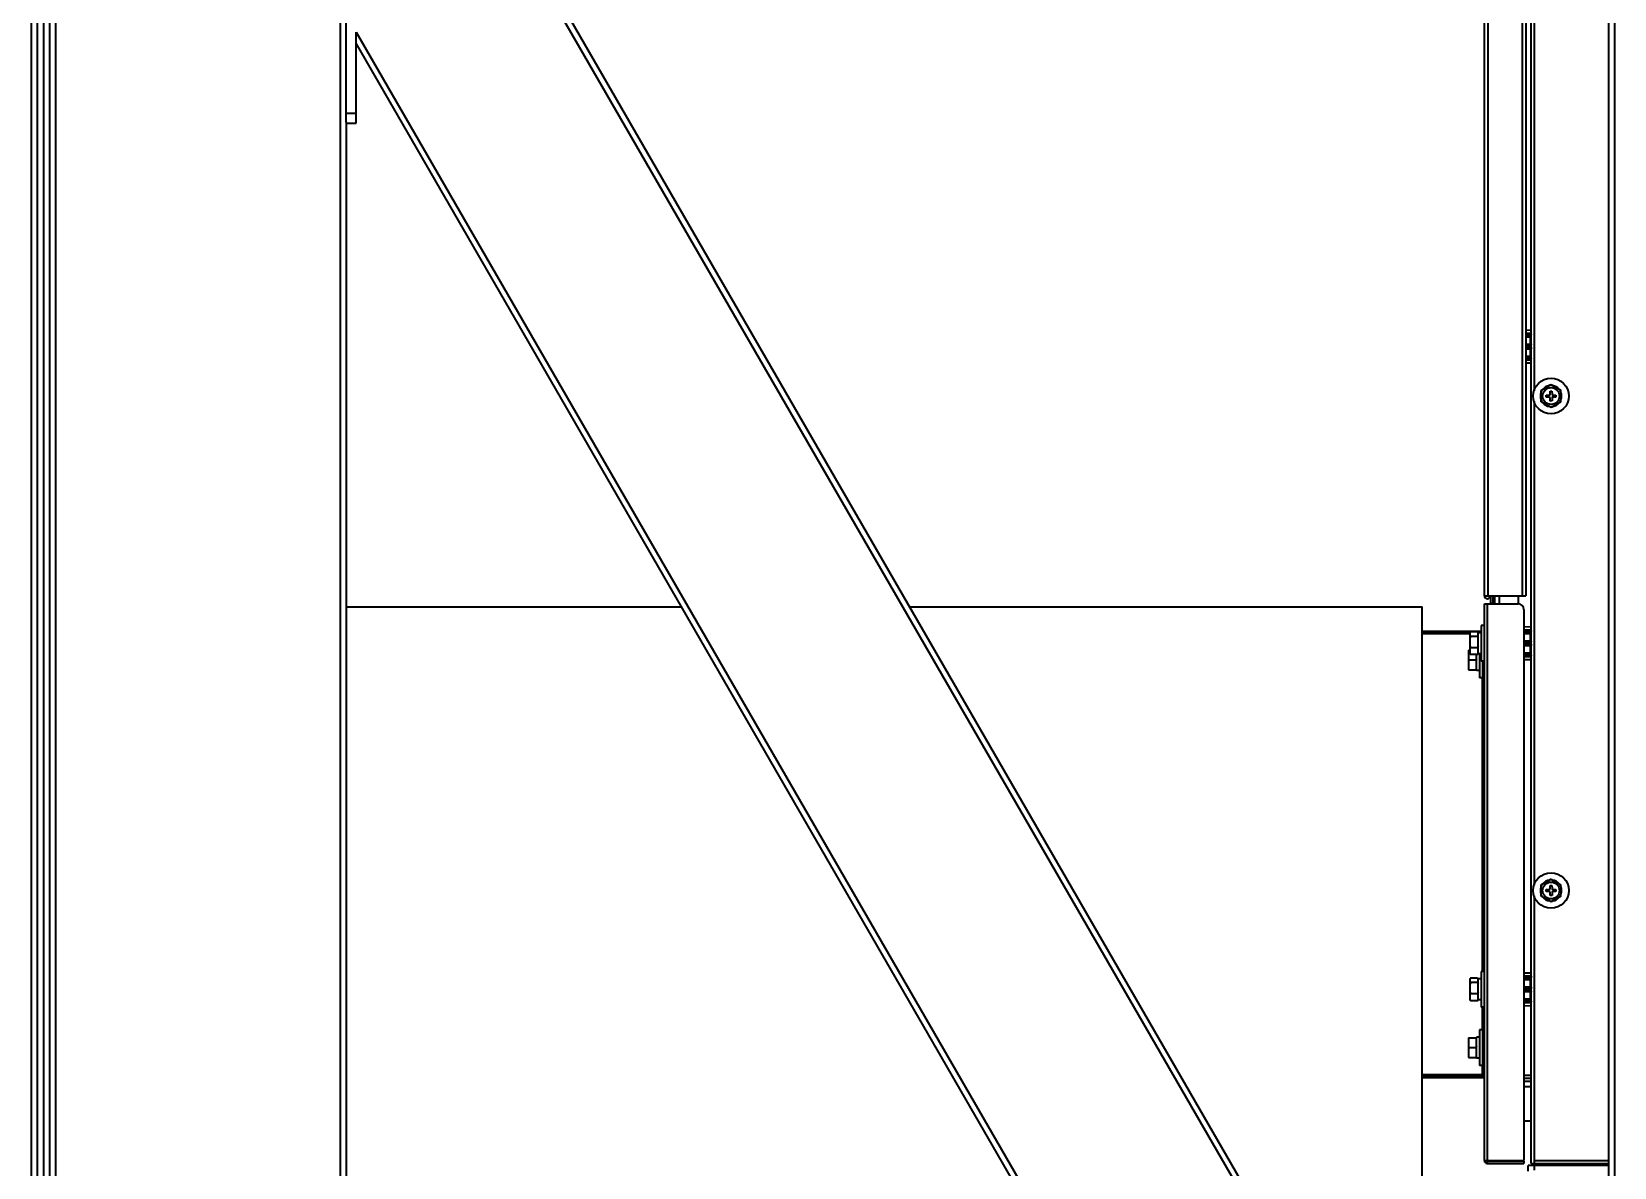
# Model space of a CAD drawing. Header units: millimetres. Extents: x 32496 to 166256, y 3504 to 23939.
# Drawn here: x 36322 to 37122, y 10981 to 11555 of the extents above; entities that cross this region are included whole.
import ezdxf

# ---------------------------------------------------------------- set-up
doc = ezdxf.new("R2010")
doc.units = ezdxf.units.MM
doc.layers.get('0').update_dxf_attribs({"lineweight": 35})

msp = doc.modelspace()

# ---------------------------------------------------------------- linework, layer by layer
at = {"color": 7, "linetype": 'Continuous'}
for p, q in [((36331.352, 13442.575), (36331.352, 10782.575)), ((36322.352, 10877.575), (36322.352, 13396.575)), ((36325.352, 10877.575), (36325.352, 13396.575)), ((37119.352, 13391.575), (37119.352, 10882.575)), ((37056.652, 11269.575), (37056.652, 12052.575)), ((37077.652, 12052.575), (37077.652, 11269.575)), ((37080.352, 10982.575), (37080.352, 11978.075)), ((36481.352, 11509.039), (36481.352, 11788.162)), ((36486.352, 11748.601), (36986.352, 10882.575)), ((36486.352, 11508.601), (36486.352, 11554.601)), ((36486.352, 11548.601), (36870.882, 10882.575)), ((36481.352, 11509.039), (36481.352, 10877.575)), ((36481.352, 11508.601), (36486.352, 11508.601)), ((37077.652, 11403.989), (37080.352, 11403.918)), ((37080.352, 11387.233), (37077.652, 11387.162)), ((37085.326, 11373.418), (37090.3, 11376.349)), ((37090.3, 11376.349), (37095.326, 11373.507)), ((37085.377, 11367.644), (37085.326, 11373.418)), ((37087.847, 11371.053), (37089.347, 11371.067)), ((37087.856, 11370.053), (37087.847, 11371.053)), ((37089.356, 11370.067), (37087.856, 11370.053)), ((37089.829, 11373.071), (37090.829, 11373.08)), ((37089.843, 11371.571), (37089.829, 11373.071)), ((37089.874, 11368.071), (37089.86, 11369.571)), ((37090.874, 11368.08), (37089.874, 11368.071)), ((37090.829, 11373.08), (37090.843, 11371.58)), ((37090.86, 11369.58), (37090.874, 11368.08)), ((37091.347, 11371.084), (37092.847, 11371.098)), ((37092.856, 11370.098), (37091.356, 11370.084)), ((37092.847, 11371.098), (37092.856, 11370.098)), ((37095.377, 11367.733), (37095.326, 11373.507)), ((37090.403, 11364.802), (37085.377, 11367.644)), ((37095.377, 11367.733), (37090.403, 11364.802)), ((36481.352, 11264.075), (36650.622, 11264.075)), ((36766.092, 11264.075), (37025.152, 11264.075)), ((37025.152, 10882.575), (37025.152, 11264.075)), ((37056.652, 11269.575), (37077.652, 11269.575)), ((37056.652, 11265.575), (37073.652, 11265.575)), ((37056.652, 10983.975), (37056.652, 11265.575)), ((37059.952, 11265.775), (37059.952, 11269.575)), ((37061.152, 11265.775), (37061.152, 11269.575)), ((37061.852, 11269.575), (37061.852, 11265.575)), ((37073.852, 11265.56), (37073.852, 11269.575)), ((37076.652, 11262.575), (37076.652, 10983.975)), ((37055.052, 11251.575), (37025.152, 11251.575)), ((37049.452, 11250.775), (37025.152, 11250.775)), ((37025.152, 11250.575), (37049.452, 11250.575)), ((37049.452, 11240.103), (37049.452, 11251.048)), ((37053.152, 11251.303), (37049.752, 11251.303)), ((37053.152, 11249.068), (37049.752, 11249.068)), ((37053.452, 11240.103), (37053.452, 11251.048)), ((37055.052, 11250.925), (37053.452, 11250.925)), ((37056.652, 11254.575), (37055.052, 11254.575)), ((37055.052, 11254.575), (37055.052, 11236.575)), ((37076.652, 11254.015), (37080.352, 11253.918)), ((37048.652, 11242.075), (37049.452, 11242.075)), ((37048.652, 11242.075), (37048.652, 11232.075)), ((37053.152, 11243.34), (37049.752, 11243.34)), ((37055.052, 11240.225), (37053.452, 11240.225)), ((37054.252, 11240.225), (37054.252, 11228.075)), ((37048.652, 11232.075), (37052.652, 11232.075)), ((37052.352, 11237.075), (37048.952, 11237.075)), ((37053.152, 11239.848), (37049.752, 11239.848)), ((37052.652, 11231.725), (37052.652, 11239.848)), ((37056.652, 11236.575), (37055.052, 11236.575)), ((37055.852, 11079.575), (37055.852, 11236.575)), ((37080.352, 11237.233), (37076.652, 11237.136)), ((37054.252, 11231.725), (37052.652, 11231.725)), ((37055.852, 11228.075), (37054.252, 11228.075)), ((37085.326, 11123.418), (37090.3, 11126.349)), ((37085.377, 11117.644), (37085.326, 11123.418)), ((37087.847, 11121.053), (37089.347, 11121.067)), ((37087.856, 11120.053), (37087.847, 11121.053)), ((37089.356, 11120.067), (37087.856, 11120.053)), ((37089.829, 11123.071), (37090.829, 11123.08)), ((37089.843, 11121.571), (37089.829, 11123.071)), ((37090.3, 11126.349), (37095.326, 11123.507)), ((37090.829, 11123.08), (37090.843, 11121.58)), ((37091.347, 11121.084), (37092.847, 11121.098)), ((37092.856, 11120.098), (37091.356, 11120.084)), ((37092.847, 11121.098), (37092.856, 11120.098)), ((37095.377, 11117.733), (37095.326, 11123.507)), ((37090.403, 11114.802), (37085.377, 11117.644)), ((37089.874, 11118.071), (37089.86, 11119.571)), ((37090.874, 11118.08), (37089.874, 11118.071)), ((37095.377, 11117.733), (37090.403, 11114.802)), ((37090.86, 11119.58), (37090.874, 11118.08)), ((37049.452, 11065.103), (37049.452, 11076.048)), ((37053.152, 11076.303), (37049.752, 11076.303)), ((37053.152, 11074.068), (37049.752, 11074.068)), ((37053.452, 11065.103), (37053.452, 11076.048)), ((37055.052, 11075.925), (37053.452, 11075.925)), ((37056.652, 11079.575), (37055.052, 11079.575)), ((37055.052, 11079.575), (37055.052, 11061.575)), ((37076.652, 11079.015), (37080.352, 11078.918)), ((37053.152, 11068.34), (37049.752, 11068.34)), ((37053.152, 11064.848), (37049.752, 11064.848)), ((37055.052, 11065.225), (37053.452, 11065.225)), ((37056.652, 11061.575), (37055.052, 11061.575)), ((37055.852, 11027.575), (37055.852, 11061.575)), ((37080.352, 11062.233), (37076.652, 11062.136)), ((37055.852, 11050.075), (37054.252, 11050.075)), ((37054.252, 11050.075), (37054.252, 11032.075)), ((37048.652, 11046.075), (37052.652, 11046.075)), ((37048.652, 11046.075), (37048.652, 11036.075)), ((37052.352, 11041.075), (37048.952, 11041.075)), ((37054.252, 11046.425), (37052.652, 11046.425)), ((37052.652, 11035.725), (37052.652, 11046.425)), ((37048.652, 11036.075), (37052.652, 11036.075)), ((37054.252, 11035.725), (37052.652, 11035.725)), ((37055.852, 11032.075), (37054.252, 11032.075)), ((37025.152, 11027.575), (37056.652, 11027.575)), ((37025.152, 11027.375), (37056.652, 11027.375)), ((37025.152, 11026.575), (37056.652, 11026.575)), ((37025.152, 11026.075), (37056.652, 11026.075)), ((37080.352, 11027.075), (37076.652, 11027.075)), ((37080.352, 11025.575), (37076.652, 11025.575)), ((37076.652, 11024.075), (37080.352, 11024.075)), ((37080.352, 11023.918), (37076.652, 11024.015)), ((37076.652, 11004.075), (37080.352, 11004.075)), ((37056.652, 10983.975), (37076.652, 10983.975)), ((37058.052, 10983.775), (37076.652, 10983.775)), ((37058.052, 10982.575), (37076.652, 10982.575)), ((37076.652, 10983.775), (37076.652, 10982.575)), ((37119.352, 10981.575), (37078.852, 10981.575)), ((37078.852, 10978.575), (37078.852, 10981.575)), ((37080.352, 10982.575), (37119.352, 10982.575)), ((37081.752, 10983.975), (37081.752, 10982.575)), ((37083.852, 10981.575), (37083.852, 10982.575)), ((37086.352, 10981.575), (37086.352, 10982.575)), ((37101.352, 10981.575), (37101.352, 10982.575)), ((37103.852, 10981.575), (37103.852, 10982.575)), ((37104.852, 10982.575), (37104.852, 10981.575))]:
    msp.add_line(p, q, dxfattribs=at)
at = {"color": 9, "linetype": 'Continuous'}
for p, q in [((36334.352, 13442.575), (36334.352, 10782.575)), ((36478.352, 13442.575), (36478.352, 10782.575)), ((36328.352, 13391.575), (36328.352, 10882.575)), ((37122.352, 13391.575), (37122.352, 10882.575)), ((37058.352, 12052.575), (37058.352, 11269.575)), ((37075.952, 11269.575), (37075.952, 12052.575)), ((36486.352, 11742.601), (36982.887, 10882.575)), ((37081.752, 11617.929), (37081.752, 11373.193)), ((36486.352, 11554.601), (36874.346, 10882.575)), ((36481.352, 11513.601), (36486.352, 11513.601)), ((37080.06, 11402.218), (37077.652, 11402.281)), ((37080.052, 11401.919), (37077.652, 11401.981)), ((37077.652, 11401.727), (37079.797, 11401.671)), ((37077.652, 11401.227), (37079.784, 11401.171)), ((37077.652, 11400.867), (37080.084, 11400.867)), ((37079.788, 11400.386), (37077.652, 11400.386)), ((37080.084, 11401.171), (37079.784, 11401.171)), ((37079.784, 11400.867), (37079.784, 11401.171)), ((37080.052, 11401.919), (37079.797, 11401.671)), ((37080.052, 11401.919), (37080.06, 11402.218)), ((37080.084, 11401.171), (37080.084, 11400.867)), ((37080.089, 11401.371), (37080.344, 11401.619)), ((37077.652, 11396.859), (37079.884, 11396.859)), ((37077.652, 11396.488), (37079.889, 11396.488)), ((37077.652, 11396.333), (37080.044, 11396.333)), ((37080.044, 11396.033), (37077.652, 11396.033)), ((37077.652, 11395.118), (37080.044, 11395.118)), ((37080.044, 11394.818), (37077.652, 11394.818)), ((37079.889, 11394.663), (37077.652, 11394.663)), ((37079.884, 11394.292), (37077.652, 11394.292)), ((37079.889, 11396.488), (37080.044, 11396.333)), ((37080.044, 11394.818), (37079.889, 11394.663)), ((37080.044, 11396.033), (37080.044, 11396.333)), ((37080.044, 11394.818), (37080.044, 11395.118)), ((37080.344, 11396.633), (37080.189, 11396.788)), ((37080.189, 11394.363), (37080.344, 11394.518)), ((37077.652, 11390.765), (37079.788, 11390.765)), ((37080.084, 11390.284), (37077.652, 11390.284)), ((37079.784, 11389.98), (37077.652, 11389.924)), ((37079.797, 11389.48), (37077.652, 11389.424)), ((37077.652, 11389.17), (37080.052, 11389.232)), ((37077.652, 11388.87), (37080.06, 11388.933)), ((37079.784, 11389.98), (37079.784, 11390.284)), ((37079.784, 11389.98), (37080.084, 11389.98)), ((37079.797, 11389.48), (37080.052, 11389.232)), ((37080.06, 11388.933), (37080.052, 11389.232)), ((37080.084, 11390.284), (37080.084, 11389.98)), ((37080.344, 11389.532), (37080.089, 11389.78)), ((37081.752, 11367.929), (37081.752, 11123.193)), ((37058.052, 11265.575), (37058.052, 10983.975)), ((37059.952, 11265.775), (37061.152, 11265.775)), ((37064.102, 11269.575), (37064.102, 11265.575)), ((37080.06, 11252.218), (37076.652, 11252.308)), ((37080.052, 11251.919), (37076.652, 11252.008)), ((37076.652, 11251.753), (37079.797, 11251.671)), ((37076.652, 11251.253), (37079.784, 11251.171)), ((37076.652, 11250.867), (37080.084, 11250.867)), ((37079.788, 11250.386), (37076.652, 11250.386)), ((37080.084, 11251.171), (37079.784, 11251.171)), ((37079.784, 11250.867), (37079.784, 11251.171)), ((37080.052, 11251.919), (37079.797, 11251.671)), ((37080.052, 11251.919), (37080.06, 11252.218)), ((37080.084, 11251.171), (37080.084, 11250.867)), ((37080.089, 11251.371), (37080.344, 11251.619)), ((37076.652, 11246.859), (37079.884, 11246.859)), ((37076.652, 11246.488), (37079.889, 11246.488)), ((37076.652, 11246.333), (37080.044, 11246.333)), ((37080.044, 11246.033), (37076.652, 11246.033)), ((37076.652, 11245.118), (37080.044, 11245.118)), ((37080.044, 11244.818), (37076.652, 11244.818)), ((37079.889, 11244.663), (37076.652, 11244.663)), ((37079.884, 11244.292), (37076.652, 11244.292)), ((37076.652, 11240.765), (37079.788, 11240.765)), ((37080.084, 11240.284), (37076.652, 11240.284)), ((37079.784, 11239.98), (37079.784, 11240.284)), ((37079.889, 11246.488), (37080.044, 11246.333)), ((37080.044, 11244.818), (37079.889, 11244.663)), ((37080.044, 11246.033), (37080.044, 11246.333)), ((37080.044, 11244.818), (37080.044, 11245.118)), ((37080.084, 11240.284), (37080.084, 11239.98)), ((37080.344, 11246.633), (37080.189, 11246.788)), ((37080.189, 11244.363), (37080.344, 11244.518)), ((37079.784, 11239.98), (37076.652, 11239.898)), ((37079.797, 11239.48), (37076.652, 11239.398)), ((37076.652, 11239.143), (37080.052, 11239.232)), ((37076.652, 11238.843), (37080.06, 11238.933)), ((37079.784, 11239.98), (37080.084, 11239.98)), ((37079.797, 11239.48), (37080.052, 11239.232)), ((37080.06, 11238.933), (37080.052, 11239.232)), ((37080.344, 11239.532), (37080.089, 11239.78)), ((37055.652, 11079.575), (37055.652, 11228.075)), ((37081.752, 11117.929), (37081.752, 10983.975)), ((37080.06, 11077.218), (37076.652, 11077.308)), ((37080.052, 11076.919), (37076.652, 11077.008)), ((37076.652, 11076.753), (37079.797, 11076.671)), ((37076.652, 11076.253), (37079.784, 11076.171)), ((37076.652, 11075.867), (37080.084, 11075.867)), ((37079.788, 11075.386), (37076.652, 11075.386)), ((37080.084, 11076.171), (37079.784, 11076.171)), ((37079.784, 11075.867), (37079.784, 11076.171)), ((37080.052, 11076.919), (37079.797, 11076.671)), ((37080.052, 11076.919), (37080.06, 11077.218)), ((37080.084, 11076.171), (37080.084, 11075.867)), ((37080.089, 11076.371), (37080.344, 11076.619)), ((37076.652, 11071.859), (37079.884, 11071.859)), ((37076.652, 11071.488), (37079.889, 11071.488)), ((37076.652, 11071.333), (37080.044, 11071.333)), ((37080.044, 11071.033), (37076.652, 11071.033)), ((37076.652, 11070.118), (37080.044, 11070.118)), ((37080.044, 11069.818), (37076.652, 11069.818)), ((37079.889, 11069.663), (37076.652, 11069.663)), ((37079.884, 11069.292), (37076.652, 11069.292)), ((37076.652, 11065.765), (37079.788, 11065.765)), ((37080.084, 11065.284), (37076.652, 11065.284)), ((37079.784, 11064.98), (37076.652, 11064.898)), ((37079.797, 11064.48), (37076.652, 11064.398)), ((37076.652, 11064.143), (37080.052, 11064.232)), ((37079.784, 11064.98), (37079.784, 11065.284)), ((37079.784, 11064.98), (37080.084, 11064.98)), ((37079.797, 11064.48), (37080.052, 11064.232)), ((37079.889, 11071.488), (37080.044, 11071.333)), ((37080.044, 11069.818), (37079.889, 11069.663)), ((37080.044, 11071.033), (37080.044, 11071.333)), ((37080.044, 11069.818), (37080.044, 11070.118)), ((37080.06, 11063.933), (37080.052, 11064.232)), ((37080.084, 11065.284), (37080.084, 11064.98)), ((37080.344, 11064.532), (37080.089, 11064.78)), ((37080.344, 11071.633), (37080.189, 11071.788)), ((37080.189, 11069.363), (37080.344, 11069.518)), ((37055.652, 11050.075), (37055.652, 11061.575)), ((37076.652, 11063.843), (37080.06, 11063.933)), ((37055.652, 11027.575), (37055.652, 11032.075)), ((37055.852, 11030.575), (37056.652, 11030.575)), ((37076.652, 11021.516), (37080.352, 11021.419)), ((37058.052, 10983.775), (37058.052, 10982.575)), ((37081.752, 10983.975), (37119.352, 10983.975)), ((37081.852, 10981.575), (37081.852, 10979.166))]:
    msp.add_line(p, q, dxfattribs=at)
at = {"color": 7, "linetype": 'Continuous'}
for centre, radius in [((37090.352, 11370.575), 9), ((37090.352, 11370.575), 4.25), ((37090.352, 11120.575), 9), ((37090.352, 11120.575), 4.25)]:
    msp.add_circle(centre, radius, dxfattribs=at)
at = {"color": 9, "linetype": 'Continuous'}
for centre, start, end in [((37079.789, 11401.371), 0.045592, 88.454408), ((37079.889, 11396.788), 270.047137, 359.952863), ((37079.889, 11394.363), 0.047137, 89.952863), ((37079.789, 11389.78), 271.545592, 359.954408), ((37079.789, 11251.371), 0.045592, 88.454408), ((37079.889, 11246.788), 270.047137, 359.952863), ((37079.889, 11244.363), 0.047137, 89.952863), ((37079.789, 11239.78), 271.545592, 359.954408), ((37079.789, 11076.371), 0.045592, 88.454408), ((37079.789, 11064.78), 271.545592, 359.954408), ((37079.889, 11071.788), 270.047137, 359.952863), ((37079.889, 11069.363), 0.047137, 89.952863)]:
    msp.add_arc(centre, 0.3, start, end, dxfattribs=at)
at = {"color": 7, "linetype": 'Continuous'}
for centre, radius, start, end in [((37090.352, 11370.575), 5.474, 84.516391, 96.501285), ((37090.352, 11370.575), 5.35, 159.669145, 201.348532), ((37090.352, 11370.575), 5.474, 144.516391, 156.501285), ((37090.352, 11370.575), 5.474, 204.516391, 216.501285), ((37090.352, 11370.575), 5.35, 99.669145, 141.348532), ((37089.343, 11371.567), 0.5, 270.508838, 0.508838), ((37089.36, 11369.567), 0.5, 0.508838, 90.508838), ((37091.343, 11371.584), 0.5, 180.508838, 270.508838), ((37091.36, 11369.584), 0.5, 90.508838, 180.508838), ((37090.352, 11370.575), 5.35, 39.669145, 81.348532), ((37090.352, 11370.575), 5.474, 24.516391, 36.501285), ((37090.352, 11370.575), 5.474, 324.516391, 336.501285), ((37090.352, 11370.575), 5.35, 339.669145, 21.348532), ((37090.352, 11370.575), 5.35, 219.669145, 261.348532), ((37090.352, 11370.575), 5.474, 264.516391, 276.501285), ((37090.352, 11370.575), 5.35, 279.669145, 321.348532), ((37058.152, 11269.575), 1.5, 180, 0), ((37059.752, 11265.775), 0.2, 270, 0), ((37059.752, 11265.775), 1.4, 351.74197, 0), ((37073.652, 11262.575), 3, 0, 90), ((37090.352, 11120.575), 5.35, 159.669145, 201.348532), ((37090.352, 11120.575), 5.474, 144.516391, 156.501285), ((37090.352, 11120.575), 5.35, 99.669145, 141.348532), ((37089.343, 11121.567), 0.5, 270.508838, 0.508838), ((37089.36, 11119.567), 0.5, 0.508838, 90.508838), ((37090.352, 11120.575), 5.474, 84.516391, 96.501285), ((37091.343, 11121.584), 0.5, 180.508838, 270.508838), ((37091.36, 11119.584), 0.5, 90.508838, 180.508838), ((37090.352, 11120.575), 5.35, 39.669145, 81.348532), ((37090.352, 11120.575), 5.474, 24.516391, 36.501285), ((37090.352, 11120.575), 5.35, 339.669145, 21.348532), ((37090.352, 11120.575), 5.474, 204.516391, 216.501285), ((37090.352, 11120.575), 5.35, 219.669145, 261.348532), ((37090.352, 11120.575), 5.474, 264.516391, 276.501285), ((37090.352, 11120.575), 5.35, 279.669145, 321.348532), ((37090.352, 11120.575), 5.474, 324.516391, 336.501285), ((37058.052, 10983.975), 1.4, 180, 270), ((37058.052, 10983.975), 0.2, 180, 270)]:
    msp.add_arc(centre, radius, start, end, dxfattribs=at)
at = {"color": 9, "linetype": 'Continuous'}
for points, knots in [([(37079.784, 11401.171), (37079.785, 11401.203), (37079.786, 11401.266), (37079.788, 11401.357), (37079.789, 11401.441), (37079.791, 11401.515), (37079.793, 11401.57), (37079.794, 11401.606), (37079.795, 11401.627), (37079.795, 11401.645), (37079.796, 11401.657), (37079.797, 11401.665), (37079.797, 11401.669), (37079.797, 11401.671)], [0, 0, 0, 0, 0.1918654, 0.3767444, 0.5475035, 0.6979649, 0.8224709, 0.8735112, 0.9164076, 0.9507908, 0.9763129, 0.9927545, 1, 1, 1, 1]), ([(37079.784, 11400.867), (37079.784, 11400.766), (37079.785, 11400.629), (37079.786, 11400.469), (37079.787, 11400.409), (37079.788, 11400.386)], [0, 0, 0, 0, 0.626748, 0.8578967, 1, 1, 1, 1]), ([(37079.788, 11400.386), (37079.825, 11400.386), (37079.903, 11400.401), (37080.005, 11400.465), (37080.072, 11400.562), (37080.088, 11400.639), (37080.088, 11400.675)], [0, 0, 0, 0, 0.2441897, 0.5061986, 0.7643014, 1, 1, 1, 1]), ([(37079.788, 11400.386), (37079.795, 11400.314), (37079.808, 11400.144), (37079.83, 11399.71), (37079.853, 11399.004), (37079.873, 11397.998), (37079.882, 11397.257), (37079.884, 11396.859)], [0, 0, 0, 0, 0.061441, 0.1445529, 0.3700691, 0.6616714, 1, 1, 1, 1]), ([(37080.052, 11401.919), (37080.127, 11401.917), (37080.282, 11401.851), (37080.344, 11401.694), (37080.344, 11401.619)], [0, 0, 0, 0, 0.5000554, 1, 1, 1, 1]), ([(37080.06, 11402.218), (37080.111, 11402.217), (37080.213, 11402.201), (37080.308, 11402.16), (37080.352, 11402.134)], [0, 0, 0, 0, 0.4999954, 1, 1, 1, 1]), ([(37080.084, 11401.171), (37080.084, 11401.196), (37080.084, 11401.233), (37080.085, 11401.279), (37080.086, 11401.309), (37080.086, 11401.333), (37080.087, 11401.35), (37080.088, 11401.36), (37080.088, 11401.365), (37080.089, 11401.369), (37080.089, 11401.37), (37080.089, 11401.371)], [0, 0, 0, 0, 0.3762555, 0.5472839, 0.6977823, 0.8215628, 0.9150643, 0.9495594, 0.9754116, 0.9922908, 1, 1, 1, 1]), ([(37080.088, 11400.674), (37080.087, 11400.684), (37080.086, 11400.707), (37080.085, 11400.772), (37080.084, 11400.827), (37080.084, 11400.867)], [0, 0, 0, 0, 0.1420843, 0.3726801, 1, 1, 1, 1]), ([(37080.088, 11400.674), (37080.095, 11400.598), (37080.107, 11400.418), (37080.13, 11399.958), (37080.153, 11399.209), (37080.173, 11398.143), (37080.181, 11397.358), (37080.184, 11396.936)], [0, 0, 0, 0, 0.0613952, 0.1445087, 0.3700397, 0.6616598, 1, 1, 1, 1]), ([(37079.884, 11394.292), (37079.882, 11393.894), (37079.873, 11393.153), (37079.853, 11392.147), (37079.83, 11391.441), (37079.808, 11391.007), (37079.795, 11390.837), (37079.788, 11390.765)], [0, 0, 0, 0, 0.3383546, 0.6299536, 0.8554638, 0.9385658, 1, 1, 1, 1]), ([(37079.884, 11396.859), (37079.921, 11396.859), (37079.975, 11396.862), (37080.045, 11396.872), (37080.092, 11396.881), (37080.131, 11396.893), (37080.163, 11396.907), (37080.183, 11396.924), (37080.184, 11396.936)], [0, 0, 0, 0, 0.3423412, 0.5099107, 0.6617813, 0.788869, 0.8869402, 1, 1, 1, 1]), ([(37079.884, 11396.859), (37079.885, 11396.811), (37079.885, 11396.741), (37079.886, 11396.653), (37079.886, 11396.599), (37079.887, 11396.555), (37079.887, 11396.525), (37079.888, 11396.506), (37079.888, 11396.497), (37079.889, 11396.492), (37079.889, 11396.489), (37079.889, 11396.488)], [0, 0, 0, 0, 0.3930378, 0.5634384, 0.7104345, 0.8303024, 0.9198837, 0.9525864, 0.9769121, 0.9927427, 1, 1, 1, 1]), ([(37079.889, 11394.663), (37079.889, 11394.662), (37079.889, 11394.659), (37079.888, 11394.654), (37079.888, 11394.645), (37079.887, 11394.626), (37079.887, 11394.596), (37079.886, 11394.552), (37079.886, 11394.498), (37079.885, 11394.41), (37079.885, 11394.34), (37079.884, 11394.292)], [0, 0, 0, 0, 0.0072568, 0.0230875, 0.0474133, 0.0801161, 0.1696974, 0.2895653, 0.4365615, 0.6069621, 1, 1, 1, 1]), ([(37079.884, 11394.292), (37079.921, 11394.292), (37079.975, 11394.289), (37080.045, 11394.279), (37080.091, 11394.27), (37080.13, 11394.258), (37080.162, 11394.244), (37080.183, 11394.227), (37080.184, 11394.215)], [0, 0, 0, 0, 0.3401422, 0.5073524, 0.6593994, 0.7870951, 0.8859261, 1, 1, 1, 1]), ([(37080.344, 11396.633), (37080.344, 11396.556), (37080.28, 11396.397), (37080.121, 11396.333), (37080.044, 11396.333)], [0, 0, 0, 0, 0.5000412, 1, 1, 1, 1]), ([(37080.352, 11396.118), (37080.306, 11396.091), (37080.206, 11396.048), (37080.098, 11396.033), (37080.044, 11396.033)], [0, 0, 0, 0, 0.4999902, 1, 1, 1, 1]), ([(37080.044, 11395.118), (37080.098, 11395.118), (37080.206, 11395.103), (37080.306, 11395.06), (37080.352, 11395.033)], [0, 0, 0, 0, 0.5000097, 1, 1, 1, 1]), ([(37080.044, 11394.818), (37080.121, 11394.818), (37080.28, 11394.754), (37080.344, 11394.594), (37080.344, 11394.518)], [0, 0, 0, 0, 0.500043, 1, 1, 1, 1]), ([(37080.184, 11394.215), (37080.181, 11393.793), (37080.173, 11393.008), (37080.153, 11391.941), (37080.13, 11391.193), (37080.107, 11390.733), (37080.095, 11390.553), (37080.088, 11390.477)], [0, 0, 0, 0, 0.3383402, 0.6299606, 0.8554913, 0.9386047, 1, 1, 1, 1]), ([(37080.189, 11396.788), (37080.188, 11396.789), (37080.189, 11396.793), (37080.187, 11396.801), (37080.187, 11396.814), (37080.186, 11396.832), (37080.186, 11396.854), (37080.185, 11396.889), (37080.185, 11396.916), (37080.184, 11396.936)], [0, 0, 0, 0, 0.023941, 0.0814195, 0.1708011, 0.2902086, 0.4372727, 0.6077458, 1, 1, 1, 1]), ([(37080.184, 11394.215), (37080.185, 11394.235), (37080.185, 11394.262), (37080.186, 11394.297), (37080.186, 11394.319), (37080.187, 11394.337), (37080.187, 11394.35), (37080.189, 11394.358), (37080.188, 11394.362), (37080.189, 11394.363)], [0, 0, 0, 0, 0.3921629, 0.5626577, 0.7097525, 0.8291796, 0.9185707, 0.9760539, 1, 1, 1, 1]), ([(37079.788, 11390.765), (37079.787, 11390.742), (37079.786, 11390.682), (37079.785, 11390.522), (37079.784, 11390.384), (37079.784, 11390.284)], [0, 0, 0, 0, 0.1421033, 0.373252, 1, 1, 1, 1]), ([(37079.797, 11389.48), (37079.797, 11389.481), (37079.797, 11389.486), (37079.796, 11389.494), (37079.795, 11389.506), (37079.795, 11389.523), (37079.794, 11389.545), (37079.793, 11389.581), (37079.791, 11389.636), (37079.789, 11389.71), (37079.788, 11389.794), (37079.786, 11389.885), (37079.785, 11389.948), (37079.784, 11389.98)], [0, 0, 0, 0, 0.0072459, 0.023687, 0.0492085, 0.0835914, 0.1264877, 0.1775281, 0.3020342, 0.452496, 0.6232557, 0.8081347, 1, 1, 1, 1]), ([(37079.788, 11390.765), (37079.825, 11390.765), (37079.903, 11390.75), (37080.005, 11390.686), (37080.072, 11390.588), (37080.088, 11390.512), (37080.088, 11390.476)], [0, 0, 0, 0, 0.2441938, 0.5062065, 0.7643086, 1, 1, 1, 1]), ([(37080.344, 11389.532), (37080.344, 11389.457), (37080.282, 11389.3), (37080.127, 11389.234), (37080.052, 11389.232)], [0, 0, 0, 0, 0.5000528, 1, 1, 1, 1]), ([(37080.352, 11389.017), (37080.308, 11388.991), (37080.213, 11388.95), (37080.111, 11388.934), (37080.06, 11388.933)], [0, 0, 0, 0, 0.5000045, 1, 1, 1, 1]), ([(37080.084, 11390.284), (37080.084, 11390.324), (37080.085, 11390.379), (37080.086, 11390.444), (37080.087, 11390.467), (37080.088, 11390.477)], [0, 0, 0, 0, 0.6272413, 0.8578276, 1, 1, 1, 1]), ([(37080.089, 11389.78), (37080.089, 11389.781), (37080.089, 11389.782), (37080.088, 11389.786), (37080.088, 11389.791), (37080.087, 11389.801), (37080.086, 11389.818), (37080.086, 11389.842), (37080.085, 11389.872), (37080.084, 11389.918), (37080.084, 11389.955), (37080.084, 11389.98)], [0, 0, 0, 0, 0.0077315, 0.0246585, 0.0505752, 0.0851428, 0.1787803, 0.3026283, 0.4530798, 0.6239847, 1, 1, 1, 1]), ([(37079.784, 11251.171), (37079.785, 11251.203), (37079.786, 11251.266), (37079.788, 11251.357), (37079.789, 11251.441), (37079.791, 11251.515), (37079.793, 11251.57), (37079.794, 11251.606), (37079.795, 11251.627), (37079.795, 11251.645), (37079.796, 11251.657), (37079.797, 11251.665), (37079.797, 11251.669), (37079.797, 11251.671)], [0, 0, 0, 0, 0.1918654, 0.3767444, 0.5475035, 0.6979649, 0.8224709, 0.8735112, 0.9164076, 0.9507908, 0.9763129, 0.9927545, 1, 1, 1, 1]), ([(37079.784, 11250.867), (37079.784, 11250.766), (37079.785, 11250.629), (37079.786, 11250.469), (37079.787, 11250.409), (37079.788, 11250.386)], [0, 0, 0, 0, 0.626748, 0.8578967, 1, 1, 1, 1]), ([(37079.788, 11250.386), (37079.825, 11250.386), (37079.903, 11250.401), (37080.005, 11250.465), (37080.072, 11250.562), (37080.088, 11250.639), (37080.088, 11250.675)], [0, 0, 0, 0, 0.2441897, 0.5061986, 0.7643014, 1, 1, 1, 1]), ([(37079.788, 11250.386), (37079.795, 11250.314), (37079.808, 11250.144), (37079.83, 11249.71), (37079.853, 11249.004), (37079.873, 11247.998), (37079.882, 11247.257), (37079.884, 11246.859)], [0, 0, 0, 0, 0.061441, 0.1445529, 0.3700691, 0.6616714, 1, 1, 1, 1]), ([(37080.052, 11251.919), (37080.127, 11251.917), (37080.282, 11251.851), (37080.344, 11251.694), (37080.344, 11251.619)], [0, 0, 0, 0, 0.5000554, 1, 1, 1, 1]), ([(37080.06, 11252.218), (37080.111, 11252.217), (37080.213, 11252.201), (37080.308, 11252.16), (37080.352, 11252.134)], [0, 0, 0, 0, 0.4999954, 1, 1, 1, 1]), ([(37080.084, 11251.171), (37080.084, 11251.196), (37080.084, 11251.233), (37080.085, 11251.279), (37080.086, 11251.309), (37080.086, 11251.333), (37080.087, 11251.35), (37080.088, 11251.36), (37080.088, 11251.365), (37080.089, 11251.369), (37080.089, 11251.37), (37080.089, 11251.371)], [0, 0, 0, 0, 0.3762555, 0.5472839, 0.6977823, 0.8215628, 0.9150643, 0.9495594, 0.9754116, 0.9922908, 1, 1, 1, 1]), ([(37080.088, 11250.674), (37080.087, 11250.684), (37080.086, 11250.707), (37080.085, 11250.772), (37080.084, 11250.827), (37080.084, 11250.867)], [0, 0, 0, 0, 0.1420843, 0.3726801, 1, 1, 1, 1]), ([(37080.088, 11250.674), (37080.095, 11250.598), (37080.107, 11250.418), (37080.13, 11249.958), (37080.153, 11249.209), (37080.173, 11248.143), (37080.181, 11247.358), (37080.184, 11246.936)], [0, 0, 0, 0, 0.0613952, 0.1445087, 0.3700397, 0.6616598, 1, 1, 1, 1]), ([(37079.788, 11240.765), (37079.787, 11240.742), (37079.786, 11240.682), (37079.785, 11240.522), (37079.784, 11240.384), (37079.784, 11240.284)], [0, 0, 0, 0, 0.1421033, 0.373252, 1, 1, 1, 1]), ([(37079.884, 11244.292), (37079.882, 11243.894), (37079.873, 11243.153), (37079.853, 11242.147), (37079.83, 11241.441), (37079.808, 11241.007), (37079.795, 11240.837), (37079.788, 11240.765)], [0, 0, 0, 0, 0.3383546, 0.6299536, 0.8554638, 0.9385658, 1, 1, 1, 1]), ([(37079.788, 11240.765), (37079.825, 11240.765), (37079.903, 11240.75), (37080.005, 11240.686), (37080.072, 11240.588), (37080.088, 11240.512), (37080.088, 11240.476)], [0, 0, 0, 0, 0.2441938, 0.5062065, 0.7643086, 1, 1, 1, 1]), ([(37079.884, 11246.859), (37079.921, 11246.859), (37079.975, 11246.862), (37080.045, 11246.872), (37080.092, 11246.881), (37080.131, 11246.893), (37080.163, 11246.907), (37080.183, 11246.924), (37080.184, 11246.936)], [0, 0, 0, 0, 0.3423412, 0.5099107, 0.6617813, 0.788869, 0.8869402, 1, 1, 1, 1]), ([(37079.884, 11246.859), (37079.885, 11246.811), (37079.885, 11246.741), (37079.886, 11246.653), (37079.886, 11246.599), (37079.887, 11246.555), (37079.887, 11246.525), (37079.888, 11246.506), (37079.888, 11246.497), (37079.889, 11246.492), (37079.889, 11246.489), (37079.889, 11246.488)], [0, 0, 0, 0, 0.3930378, 0.5634384, 0.7104345, 0.8303024, 0.9198837, 0.9525864, 0.9769121, 0.9927427, 1, 1, 1, 1]), ([(37079.889, 11244.663), (37079.889, 11244.662), (37079.889, 11244.659), (37079.888, 11244.654), (37079.888, 11244.645), (37079.887, 11244.626), (37079.887, 11244.596), (37079.886, 11244.552), (37079.886, 11244.498), (37079.885, 11244.41), (37079.885, 11244.34), (37079.884, 11244.292)], [0, 0, 0, 0, 0.0072568, 0.0230875, 0.0474133, 0.0801161, 0.1696974, 0.2895653, 0.4365615, 0.6069621, 1, 1, 1, 1]), ([(37079.884, 11244.292), (37079.921, 11244.292), (37079.975, 11244.289), (37080.045, 11244.279), (37080.091, 11244.27), (37080.13, 11244.258), (37080.162, 11244.244), (37080.183, 11244.227), (37080.184, 11244.215)], [0, 0, 0, 0, 0.3401422, 0.5073524, 0.6593994, 0.7870951, 0.8859261, 1, 1, 1, 1]), ([(37080.344, 11246.633), (37080.344, 11246.556), (37080.28, 11246.397), (37080.121, 11246.333), (37080.044, 11246.333)], [0, 0, 0, 0, 0.5000412, 1, 1, 1, 1]), ([(37080.352, 11246.118), (37080.306, 11246.091), (37080.206, 11246.048), (37080.098, 11246.033), (37080.044, 11246.033)], [0, 0, 0, 0, 0.4999902, 1, 1, 1, 1]), ([(37080.044, 11245.118), (37080.098, 11245.118), (37080.206, 11245.103), (37080.306, 11245.06), (37080.352, 11245.033)], [0, 0, 0, 0, 0.5000097, 1, 1, 1, 1]), ([(37080.044, 11244.818), (37080.121, 11244.818), (37080.28, 11244.754), (37080.344, 11244.594), (37080.344, 11244.518)], [0, 0, 0, 0, 0.500043, 1, 1, 1, 1]), ([(37080.084, 11240.284), (37080.084, 11240.324), (37080.085, 11240.379), (37080.086, 11240.444), (37080.087, 11240.467), (37080.088, 11240.477)], [0, 0, 0, 0, 0.6272413, 0.8578276, 1, 1, 1, 1]), ([(37080.184, 11244.215), (37080.181, 11243.793), (37080.173, 11243.008), (37080.153, 11241.941), (37080.13, 11241.193), (37080.107, 11240.733), (37080.095, 11240.553), (37080.088, 11240.477)], [0, 0, 0, 0, 0.3383402, 0.6299606, 0.8554913, 0.9386047, 1, 1, 1, 1]), ([(37080.189, 11246.788), (37080.188, 11246.789), (37080.189, 11246.793), (37080.187, 11246.801), (37080.187, 11246.814), (37080.186, 11246.832), (37080.186, 11246.854), (37080.185, 11246.889), (37080.185, 11246.916), (37080.184, 11246.936)], [0, 0, 0, 0, 0.023941, 0.0814195, 0.1708011, 0.2902086, 0.4372727, 0.6077458, 1, 1, 1, 1]), ([(37080.184, 11244.215), (37080.185, 11244.235), (37080.185, 11244.262), (37080.186, 11244.297), (37080.186, 11244.319), (37080.187, 11244.337), (37080.187, 11244.35), (37080.189, 11244.358), (37080.188, 11244.362), (37080.189, 11244.363)], [0, 0, 0, 0, 0.3921629, 0.5626577, 0.7097525, 0.8291796, 0.9185707, 0.9760539, 1, 1, 1, 1]), ([(37079.797, 11239.48), (37079.797, 11239.481), (37079.797, 11239.486), (37079.796, 11239.494), (37079.795, 11239.506), (37079.795, 11239.523), (37079.794, 11239.545), (37079.793, 11239.581), (37079.791, 11239.636), (37079.789, 11239.71), (37079.788, 11239.794), (37079.786, 11239.885), (37079.785, 11239.948), (37079.784, 11239.98)], [0, 0, 0, 0, 0.0072459, 0.023687, 0.0492085, 0.0835914, 0.1264877, 0.1775281, 0.3020342, 0.452496, 0.6232557, 0.8081347, 1, 1, 1, 1]), ([(37080.344, 11239.532), (37080.344, 11239.457), (37080.282, 11239.3), (37080.127, 11239.234), (37080.052, 11239.232)], [0, 0, 0, 0, 0.5000528, 1, 1, 1, 1]), ([(37080.352, 11239.017), (37080.308, 11238.991), (37080.213, 11238.95), (37080.111, 11238.934), (37080.06, 11238.933)], [0, 0, 0, 0, 0.5000045, 1, 1, 1, 1]), ([(37080.089, 11239.78), (37080.089, 11239.781), (37080.089, 11239.782), (37080.088, 11239.786), (37080.088, 11239.791), (37080.087, 11239.801), (37080.086, 11239.818), (37080.086, 11239.842), (37080.085, 11239.872), (37080.084, 11239.918), (37080.084, 11239.955), (37080.084, 11239.98)], [0, 0, 0, 0, 0.0077315, 0.0246585, 0.0505752, 0.0851428, 0.1787803, 0.3026283, 0.4530798, 0.6239847, 1, 1, 1, 1]), ([(37079.784, 11076.171), (37079.785, 11076.203), (37079.786, 11076.266), (37079.788, 11076.357), (37079.789, 11076.441), (37079.791, 11076.515), (37079.793, 11076.57), (37079.794, 11076.606), (37079.795, 11076.627), (37079.795, 11076.645), (37079.796, 11076.657), (37079.797, 11076.665), (37079.797, 11076.669), (37079.797, 11076.671)], [0, 0, 0, 0, 0.1918654, 0.3767444, 0.5475035, 0.6979649, 0.8224709, 0.8735112, 0.9164076, 0.9507908, 0.9763129, 0.9927545, 1, 1, 1, 1]), ([(37079.784, 11075.867), (37079.784, 11075.766), (37079.785, 11075.629), (37079.786, 11075.469), (37079.787, 11075.409), (37079.788, 11075.386)], [0, 0, 0, 0, 0.626748, 0.8578967, 1, 1, 1, 1]), ([(37079.788, 11075.386), (37079.825, 11075.386), (37079.903, 11075.401), (37080.005, 11075.465), (37080.072, 11075.562), (37080.088, 11075.639), (37080.088, 11075.675)], [0, 0, 0, 0, 0.2441897, 0.5061986, 0.7643014, 1, 1, 1, 1]), ([(37079.788, 11075.386), (37079.795, 11075.314), (37079.808, 11075.144), (37079.83, 11074.71), (37079.853, 11074.004), (37079.873, 11072.998), (37079.882, 11072.257), (37079.884, 11071.859)], [0, 0, 0, 0, 0.061441, 0.1445529, 0.3700691, 0.6616714, 1, 1, 1, 1]), ([(37080.052, 11076.919), (37080.127, 11076.917), (37080.282, 11076.851), (37080.344, 11076.694), (37080.344, 11076.619)], [0, 0, 0, 0, 0.5000554, 1, 1, 1, 1]), ([(37080.06, 11077.218), (37080.111, 11077.217), (37080.213, 11077.201), (37080.308, 11077.16), (37080.352, 11077.134)], [0, 0, 0, 0, 0.4999954, 1, 1, 1, 1]), ([(37080.084, 11076.171), (37080.084, 11076.196), (37080.084, 11076.233), (37080.085, 11076.279), (37080.086, 11076.309), (37080.086, 11076.333), (37080.087, 11076.35), (37080.088, 11076.36), (37080.088, 11076.365), (37080.089, 11076.369), (37080.089, 11076.37), (37080.089, 11076.371)], [0, 0, 0, 0, 0.3762555, 0.5472839, 0.6977823, 0.8215628, 0.9150643, 0.9495594, 0.9754116, 0.9922908, 1, 1, 1, 1]), ([(37080.088, 11075.674), (37080.087, 11075.684), (37080.086, 11075.707), (37080.085, 11075.772), (37080.084, 11075.827), (37080.084, 11075.867)], [0, 0, 0, 0, 0.1420843, 0.3726801, 1, 1, 1, 1]), ([(37080.088, 11075.674), (37080.095, 11075.598), (37080.107, 11075.418), (37080.13, 11074.958), (37080.153, 11074.209), (37080.173, 11073.143), (37080.181, 11072.358), (37080.184, 11071.936)], [0, 0, 0, 0, 0.0613952, 0.1445087, 0.3700397, 0.6616598, 1, 1, 1, 1]), ([(37079.788, 11065.765), (37079.787, 11065.742), (37079.786, 11065.682), (37079.785, 11065.522), (37079.784, 11065.384), (37079.784, 11065.284)], [0, 0, 0, 0, 0.1421033, 0.373252, 1, 1, 1, 1]), ([(37079.797, 11064.48), (37079.797, 11064.481), (37079.797, 11064.486), (37079.796, 11064.494), (37079.795, 11064.506), (37079.795, 11064.523), (37079.794, 11064.545), (37079.793, 11064.581), (37079.791, 11064.636), (37079.789, 11064.71), (37079.788, 11064.794), (37079.786, 11064.885), (37079.785, 11064.948), (37079.784, 11064.98)], [0, 0, 0, 0, 0.0072459, 0.023687, 0.0492085, 0.0835914, 0.1264877, 0.1775281, 0.3020342, 0.452496, 0.6232557, 0.8081347, 1, 1, 1, 1]), ([(37079.884, 11069.292), (37079.882, 11068.894), (37079.873, 11068.153), (37079.853, 11067.147), (37079.83, 11066.441), (37079.808, 11066.007), (37079.795, 11065.837), (37079.788, 11065.765)], [0, 0, 0, 0, 0.3383546, 0.6299536, 0.8554638, 0.9385658, 1, 1, 1, 1]), ([(37079.788, 11065.765), (37079.825, 11065.765), (37079.903, 11065.75), (37080.005, 11065.686), (37080.072, 11065.588), (37080.088, 11065.512), (37080.088, 11065.476)], [0, 0, 0, 0, 0.2441938, 0.5062065, 0.7643086, 1, 1, 1, 1]), ([(37079.884, 11071.859), (37079.921, 11071.859), (37079.975, 11071.862), (37080.045, 11071.872), (37080.092, 11071.881), (37080.131, 11071.893), (37080.163, 11071.907), (37080.183, 11071.924), (37080.184, 11071.936)], [0, 0, 0, 0, 0.3423412, 0.5099107, 0.6617813, 0.788869, 0.8869402, 1, 1, 1, 1]), ([(37079.884, 11071.859), (37079.885, 11071.811), (37079.885, 11071.741), (37079.886, 11071.653), (37079.886, 11071.599), (37079.887, 11071.555), (37079.887, 11071.525), (37079.888, 11071.506), (37079.888, 11071.497), (37079.889, 11071.492), (37079.889, 11071.489), (37079.889, 11071.488)], [0, 0, 0, 0, 0.3930378, 0.5634384, 0.7104345, 0.8303024, 0.9198837, 0.9525864, 0.9769121, 0.9927427, 1, 1, 1, 1]), ([(37079.889, 11069.663), (37079.889, 11069.662), (37079.889, 11069.659), (37079.888, 11069.654), (37079.888, 11069.645), (37079.887, 11069.626), (37079.887, 11069.596), (37079.886, 11069.552), (37079.886, 11069.498), (37079.885, 11069.41), (37079.885, 11069.34), (37079.884, 11069.292)], [0, 0, 0, 0, 0.0072568, 0.0230875, 0.0474133, 0.0801161, 0.1696974, 0.2895653, 0.4365615, 0.6069621, 1, 1, 1, 1]), ([(37079.884, 11069.292), (37079.921, 11069.292), (37079.975, 11069.289), (37080.045, 11069.279), (37080.091, 11069.27), (37080.13, 11069.258), (37080.162, 11069.244), (37080.183, 11069.227), (37080.184, 11069.215)], [0, 0, 0, 0, 0.3401422, 0.5073524, 0.6593994, 0.7870951, 0.8859261, 1, 1, 1, 1]), ([(37080.344, 11071.633), (37080.344, 11071.556), (37080.28, 11071.397), (37080.121, 11071.333), (37080.044, 11071.333)], [0, 0, 0, 0, 0.5000412, 1, 1, 1, 1]), ([(37080.352, 11071.118), (37080.306, 11071.091), (37080.206, 11071.048), (37080.098, 11071.033), (37080.044, 11071.033)], [0, 0, 0, 0, 0.4999902, 1, 1, 1, 1]), ([(37080.044, 11070.118), (37080.098, 11070.118), (37080.206, 11070.103), (37080.306, 11070.06), (37080.352, 11070.033)], [0, 0, 0, 0, 0.5000097, 1, 1, 1, 1]), ([(37080.044, 11069.818), (37080.121, 11069.818), (37080.28, 11069.754), (37080.344, 11069.594), (37080.344, 11069.518)], [0, 0, 0, 0, 0.500043, 1, 1, 1, 1]), ([(37080.344, 11064.532), (37080.344, 11064.457), (37080.282, 11064.3), (37080.127, 11064.234), (37080.052, 11064.232)], [0, 0, 0, 0, 0.5000528, 1, 1, 1, 1]), ([(37080.352, 11064.017), (37080.308, 11063.991), (37080.213, 11063.95), (37080.111, 11063.934), (37080.06, 11063.933)], [0, 0, 0, 0, 0.5000045, 1, 1, 1, 1]), ([(37080.084, 11065.284), (37080.084, 11065.324), (37080.085, 11065.379), (37080.086, 11065.444), (37080.087, 11065.467), (37080.088, 11065.477)], [0, 0, 0, 0, 0.6272413, 0.8578276, 1, 1, 1, 1]), ([(37080.089, 11064.78), (37080.089, 11064.781), (37080.089, 11064.782), (37080.088, 11064.786), (37080.088, 11064.791), (37080.087, 11064.801), (37080.086, 11064.818), (37080.086, 11064.842), (37080.085, 11064.872), (37080.084, 11064.918), (37080.084, 11064.955), (37080.084, 11064.98)], [0, 0, 0, 0, 0.0077315, 0.0246585, 0.0505752, 0.0851428, 0.1787803, 0.3026283, 0.4530798, 0.6239847, 1, 1, 1, 1]), ([(37080.184, 11069.215), (37080.181, 11068.793), (37080.173, 11068.008), (37080.153, 11066.941), (37080.13, 11066.193), (37080.107, 11065.733), (37080.095, 11065.553), (37080.088, 11065.477)], [0, 0, 0, 0, 0.3383402, 0.6299606, 0.8554913, 0.9386047, 1, 1, 1, 1]), ([(37080.189, 11071.788), (37080.188, 11071.789), (37080.189, 11071.793), (37080.187, 11071.801), (37080.187, 11071.814), (37080.186, 11071.832), (37080.186, 11071.854), (37080.185, 11071.889), (37080.185, 11071.916), (37080.184, 11071.936)], [0, 0, 0, 0, 0.023941, 0.0814195, 0.1708011, 0.2902086, 0.4372727, 0.6077458, 1, 1, 1, 1]), ([(37080.184, 11069.215), (37080.185, 11069.235), (37080.185, 11069.262), (37080.186, 11069.297), (37080.186, 11069.319), (37080.187, 11069.337), (37080.187, 11069.35), (37080.189, 11069.358), (37080.188, 11069.362), (37080.189, 11069.363)], [0, 0, 0, 0, 0.3921629, 0.5626577, 0.7097525, 0.8291796, 0.9185707, 0.9760539, 1, 1, 1, 1])]:
    msp.add_open_spline(points, degree=3, knots=knots, dxfattribs=at)
at = {"color": 7, "linetype": 'Continuous'}
for points, knots in [([(37049.752, 11251.303), (37049.725, 11251.282), (37049.622, 11251.201), (37049.522, 11251.115), (37049.452, 11251.048)], [0, 0, 0, 0, 0.2577345, 1, 1, 1, 1]), ([(37049.452, 11249.323), (37049.475, 11249.301), (37049.571, 11249.212), (37049.673, 11249.129), (37049.752, 11249.068)], [0, 0, 0, 0, 0.242066, 1, 1, 1, 1]), ([(37053.152, 11251.303), (37053.178, 11251.282), (37053.281, 11251.201), (37053.381, 11251.115), (37053.452, 11251.048)], [0, 0, 0, 0, 0.2577335, 1, 1, 1, 1]), ([(37053.452, 11249.323), (37053.429, 11249.301), (37053.332, 11249.212), (37053.23, 11249.129), (37053.152, 11249.068)], [0, 0, 0, 0, 0.2420659, 1, 1, 1, 1]), ([(37048.952, 11242.075), (37048.925, 11242.029), (37048.819, 11241.841), (37048.72, 11241.65), (37048.652, 11241.504)], [0, 0, 0, 0, 0.2508774, 1, 1, 1, 1]), ([(37049.752, 11243.34), (37049.725, 11243.307), (37049.62, 11243.178), (37049.521, 11243.044), (37049.452, 11242.941)], [0, 0, 0, 0, 0.2536267, 1, 1, 1, 1]), ([(37049.452, 11240.247), (37049.474, 11240.213), (37049.569, 11240.076), (37049.672, 11239.944), (37049.752, 11239.848)], [0, 0, 0, 0, 0.2463454, 1, 1, 1, 1]), ([(37049.752, 11239.848), (37049.725, 11239.868), (37049.622, 11239.95), (37049.522, 11240.036), (37049.452, 11240.103)], [0, 0, 0, 0, 0.2577345, 1, 1, 1, 1]), ([(37053.152, 11243.34), (37053.178, 11243.307), (37053.283, 11243.178), (37053.382, 11243.044), (37053.452, 11242.941)], [0, 0, 0, 0, 0.253626, 1, 1, 1, 1]), ([(37053.452, 11240.247), (37053.429, 11240.213), (37053.334, 11240.076), (37053.232, 11239.944), (37053.152, 11239.848)], [0, 0, 0, 0, 0.2463456, 1, 1, 1, 1]), ([(37053.152, 11239.848), (37053.178, 11239.868), (37053.281, 11239.95), (37053.381, 11240.036), (37053.452, 11240.103)], [0, 0, 0, 0, 0.2577335, 1, 1, 1, 1]), ([(37048.652, 11237.647), (37048.674, 11237.598), (37048.768, 11237.405), (37048.871, 11237.215), (37048.952, 11237.075)], [0, 0, 0, 0, 0.249157, 1, 1, 1, 1]), ([(37048.952, 11237.075), (37048.925, 11237.029), (37048.819, 11236.841), (37048.72, 11236.65), (37048.652, 11236.504)], [0, 0, 0, 0, 0.2508774, 1, 1, 1, 1]), ([(37048.652, 11232.647), (37048.674, 11232.598), (37048.768, 11232.405), (37048.871, 11232.215), (37048.952, 11232.075)], [0, 0, 0, 0, 0.249157, 1, 1, 1, 1]), ([(37052.652, 11237.647), (37052.629, 11237.598), (37052.535, 11237.405), (37052.432, 11237.215), (37052.352, 11237.075)], [0, 0, 0, 0, 0.2491573, 1, 1, 1, 1]), ([(37052.352, 11237.075), (37052.379, 11237.029), (37052.484, 11236.841), (37052.583, 11236.65), (37052.652, 11236.504)], [0, 0, 0, 0, 0.2508769, 1, 1, 1, 1]), ([(37052.652, 11232.647), (37052.629, 11232.598), (37052.535, 11232.405), (37052.432, 11232.215), (37052.352, 11232.075)], [0, 0, 0, 0, 0.2491573, 1, 1, 1, 1]), ([(37049.752, 11076.303), (37049.725, 11076.282), (37049.622, 11076.201), (37049.522, 11076.115), (37049.452, 11076.048)], [0, 0, 0, 0, 0.2577345, 1, 1, 1, 1]), ([(37049.452, 11074.323), (37049.475, 11074.301), (37049.571, 11074.212), (37049.673, 11074.129), (37049.752, 11074.068)], [0, 0, 0, 0, 0.242066, 1, 1, 1, 1]), ([(37053.152, 11076.303), (37053.178, 11076.282), (37053.281, 11076.201), (37053.381, 11076.115), (37053.452, 11076.048)], [0, 0, 0, 0, 0.2577335, 1, 1, 1, 1]), ([(37053.452, 11074.323), (37053.429, 11074.301), (37053.332, 11074.212), (37053.23, 11074.129), (37053.152, 11074.068)], [0, 0, 0, 0, 0.2420659, 1, 1, 1, 1]), ([(37049.752, 11068.34), (37049.725, 11068.307), (37049.62, 11068.178), (37049.521, 11068.044), (37049.452, 11067.941)], [0, 0, 0, 0, 0.2536267, 1, 1, 1, 1]), ([(37049.452, 11065.247), (37049.474, 11065.213), (37049.569, 11065.076), (37049.672, 11064.944), (37049.752, 11064.848)], [0, 0, 0, 0, 0.2463454, 1, 1, 1, 1]), ([(37049.752, 11064.848), (37049.725, 11064.868), (37049.622, 11064.95), (37049.522, 11065.036), (37049.452, 11065.103)], [0, 0, 0, 0, 0.2577345, 1, 1, 1, 1]), ([(37053.152, 11068.34), (37053.178, 11068.307), (37053.283, 11068.178), (37053.382, 11068.044), (37053.452, 11067.941)], [0, 0, 0, 0, 0.253626, 1, 1, 1, 1]), ([(37053.452, 11065.247), (37053.429, 11065.213), (37053.334, 11065.076), (37053.232, 11064.944), (37053.152, 11064.848)], [0, 0, 0, 0, 0.2463456, 1, 1, 1, 1]), ([(37053.152, 11064.848), (37053.178, 11064.868), (37053.281, 11064.95), (37053.381, 11065.036), (37053.452, 11065.103)], [0, 0, 0, 0, 0.2577335, 1, 1, 1, 1]), ([(37048.952, 11046.075), (37048.925, 11046.029), (37048.819, 11045.841), (37048.72, 11045.65), (37048.652, 11045.504)], [0, 0, 0, 0, 0.2508774, 1, 1, 1, 1]), ([(37048.652, 11041.647), (37048.674, 11041.598), (37048.768, 11041.405), (37048.871, 11041.215), (37048.952, 11041.075)], [0, 0, 0, 0, 0.249157, 1, 1, 1, 1]), ([(37048.952, 11041.075), (37048.925, 11041.029), (37048.819, 11040.841), (37048.72, 11040.65), (37048.652, 11040.504)], [0, 0, 0, 0, 0.2508774, 1, 1, 1, 1]), ([(37052.352, 11046.075), (37052.379, 11046.029), (37052.484, 11045.841), (37052.583, 11045.65), (37052.652, 11045.504)], [0, 0, 0, 0, 0.2508769, 1, 1, 1, 1]), ([(37052.652, 11041.647), (37052.629, 11041.598), (37052.535, 11041.405), (37052.432, 11041.215), (37052.352, 11041.075)], [0, 0, 0, 0, 0.2491573, 1, 1, 1, 1]), ([(37052.352, 11041.075), (37052.379, 11041.029), (37052.484, 11040.841), (37052.583, 11040.65), (37052.652, 11040.504)], [0, 0, 0, 0, 0.2508769, 1, 1, 1, 1]), ([(37048.652, 11036.647), (37048.674, 11036.598), (37048.768, 11036.405), (37048.871, 11036.215), (37048.952, 11036.075)], [0, 0, 0, 0, 0.249157, 1, 1, 1, 1]), ([(37052.652, 11036.647), (37052.629, 11036.598), (37052.535, 11036.405), (37052.432, 11036.215), (37052.352, 11036.075)], [0, 0, 0, 0, 0.2491573, 1, 1, 1, 1])]:
    msp.add_open_spline(points, degree=3, knots=knots, dxfattribs=at)
for points in [[(37049.752, 11249.068), (37049.644, 11248.853), (37049.543, 11248.635), (37049.452, 11248.413)], [(37053.152, 11249.068), (37053.26, 11248.853), (37053.361, 11248.635), (37053.452, 11248.413)], [(37049.452, 11243.994), (37049.543, 11243.772), (37049.644, 11243.554), (37049.752, 11243.34)], [(37053.452, 11243.994), (37053.361, 11243.772), (37053.26, 11243.554), (37053.152, 11243.34)], [(37049.752, 11074.068), (37049.644, 11073.853), (37049.543, 11073.635), (37049.452, 11073.413)], [(37053.152, 11074.068), (37053.26, 11073.853), (37053.361, 11073.635), (37053.452, 11073.413)], [(37049.452, 11068.994), (37049.543, 11068.772), (37049.644, 11068.554), (37049.752, 11068.34)], [(37053.452, 11068.994), (37053.361, 11068.772), (37053.26, 11068.554), (37053.152, 11068.34)]]:
    msp.add_open_spline(points, degree=3, dxfattribs=at)

doc.saveas('drawing.dxf')
